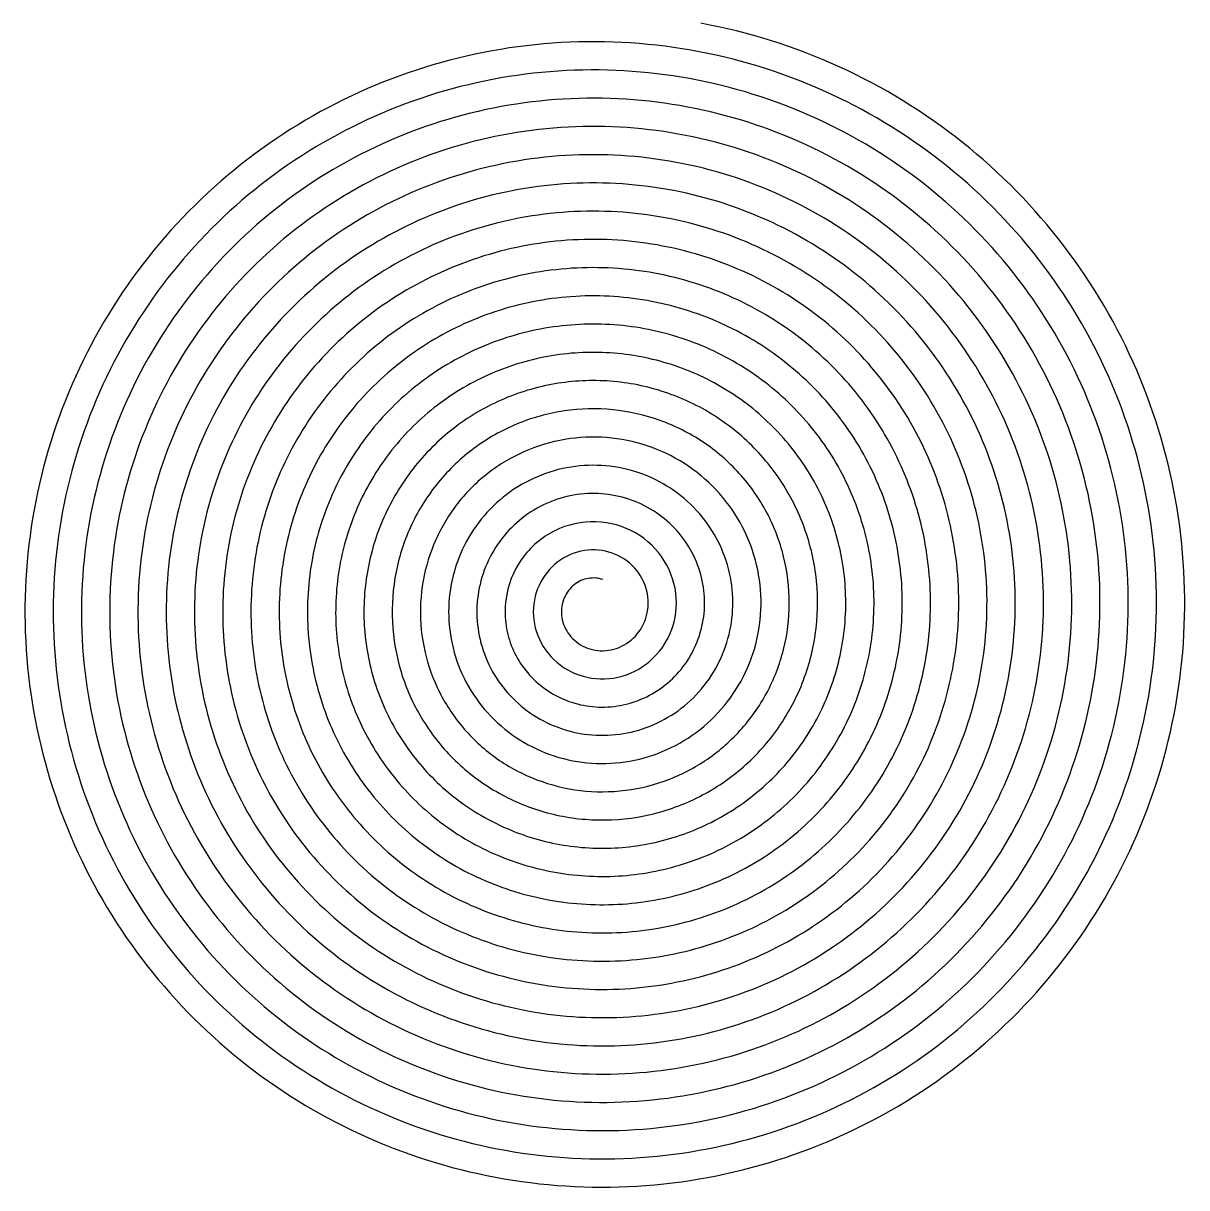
# Model space of a CAD drawing. Header units: millimetres. Extents: x -40.7 to 41.7, y -41.1 to 41.4.
import ezdxf

# ---------------------------------------------------------------- set-up
doc = ezdxf.new("R2010")
doc.units = ezdxf.units.MM

msp = doc.modelspace()

# ---------------------------------------------------------------- linework, layer by layer
at = {"color": 7, "linetype": 'Continuous', "lineweight": 25}
msp.add_open_spline([(0.347, 1.97), (0.034, 2.078), (-0.319, 2.11), (-1.022, 1.989), (-1.371, 1.836), (-1.97, 1.362), (-2.219, 1.04), (-2.536, 0.29), (-2.605, -0.138), (-2.521, -0.999), (-2.368, -1.432), (-1.854, -2.19), (-1.494, -2.515), (-0.636, -2.961), (-0.138, -3.08), (0.879, -3.063), (1.399, -2.925), (2.33, -2.4), (2.74, -2.013), (3.337, -1.066), (3.522, -0.506), (3.601, 0.662), (3.494, 1.268), (2.988, 2.38), (2.589, 2.884), (1.575, 3.653), (0.961, 3.917), (-0.346, 4.122), (-1.038, 4.061), (-2.335, 3.605), (-2.937, 3.209), (-3.897, 2.155), (-4.252, 1.497), (-4.611, 0.065), (-4.613, -0.708), (-4.238, -2.189), (-3.861, -2.894), (-2.795, -4.059), (-2.107, -4.516), (-0.569, -5.054), (0.279, -5.134), (1.939, -4.873), (2.749, -4.532), (4.128, -3.485), (4.697, -2.781), (5.439, -1.16), (5.611, -0.245), (5.496, 1.585), (5.207, 2.497), (4.213, 4.099), (3.508, 4.785), (1.831, 5.752), (0.861, 6.031), (-1.125, 6.091), (-2.138, 5.873), (-3.963, 4.965), (-4.772, 4.277), (-5.981, 2.574), (-6.379, 1.56), (-6.579, -0.033), (-6.58, -0.575), (-6.45, -1.65), (-6.318, -2.182), (-5.925, -3.205), (-5.664, -3.695), (-5.026, -4.601), (-4.65, -5.018), (-3.801, -5.75), (-3.329, -6.066), (-2.316, -6.575), (-1.775, -6.769), (-0.656, -7.019), (-0.078, -7.075), (1.081, -7.045), (1.662, -6.959), (2.791, -6.644), (3.339, -6.416), (4.368, -5.829), (4.85, -5.471), (5.715, -4.643), (6.098, -4.173), (6.743, -3.148), (7.003, -2.593), (7.382, -1.43), (7.501, -0.822), (7.587, 0.411), (7.554, 1.036), (7.335, 2.265), (7.149, 2.869), (6.632, 4.02), (6.301, 4.566), (5.511, 5.567), (5.053, 6.02), (4.033, 6.806), (3.473, 7.138), (2.281, 7.657), (1.65, 7.845), (0.356, 8.061), (-0.308, 8.089), (-1.629, 7.982), (-2.286, 7.847), (-3.554, 7.418), (-4.164, 7.124), (-5.3, 6.392), (-5.825, 5.955), (-6.757, 4.959), (-7.164, 4.402), (-7.832, 3.198), (-8.094, 2.553), (-8.452, 1.21), (-8.55, 0.514), (-8.571, -0.888), (-8.495, -1.593), (-8.172, -2.971), (-7.925, -3.642), (-7.271, -4.911), (-6.864, -5.508), (-5.912, -6.589), (-5.367, -7.073), (-4.17, -7.897), (-3.518, -8.237), (-2.145, -8.75), (-1.424, -8.923), (0.046, -9.087), (0.794, -9.079), (2.272, -8.88), (3.002, -8.688), (4.399, -8.131), (5.066, -7.764), (6.295, -6.876), (6.858, -6.354), (7.843, -5.183), (8.265, -4.535), (8.941, -3.148), (9.195, -2.411), (9.516, -0.889), (9.584, -0.105), (9.525, 1.462), (9.398, 2.245), (8.956, 3.763), (8.64, 4.498), (7.836, 5.873), (7.347, 6.514), (6.224, 7.662), (5.589, 8.169), (4.208, 9.016), (3.463, 9.356), (1.907, 9.845), (1.095, 9.995), (-0.547, 10.092), (-1.377, 10.039), (-3.006, 9.731), (-3.804, 9.476), (-5.321, 8.776), (-6.039, 8.331), (-7.35, 7.275), (-7.942, 6.665), (-8.965, 5.312), (-9.394, 4.569), (-10.062, 2.997), (-10.3, 2.166), (-10.566, 0.465), (-10.595, -0.405), (-10.44, -2.132), (-10.255, -2.989), (-9.68, -4.638), (-9.289, -5.431), (-8.323, -6.901), (-7.747, -7.58), (-6.443, -8.78), (-5.714, -9.302), (-4.146, -10.155), (-3.306, -10.486), (-1.565, -10.936), (-0.664, -11.054), (1.147, -11.066), (2.056, -10.961), (3.828, -10.53), (4.69, -10.204), (6.316, -9.349), (7.078, -8.819), (8.456, -7.586), (9.072, -6.883), (10.116, -5.341), (10.544, -4.503), (11.186, -2.742), (11.4, -1.818), (11.596, 0.059), (11.578, 1.013), (11.31, 2.894), (11.059, 3.821), (10.336, 5.593), (9.865, 6.437), (8.726, 7.99), (8.058, 8.698), (6.566, 9.936), (5.741, 10.464), (3.981, 11.307), (3.046, 11.622), (1.121, 12.014), (0.132, 12.092), (-1.843, 12.004), (-2.828, 11.838), (-4.735, 11.268), (-5.656, 10.865), (-7.378, 9.843), (-8.179, 9.224), (-9.609, 7.805), (-10.24, 7.004), (-11.289, 5.269), (-11.708, 4.334), (-12.308, 2.383), (-12.488, 1.368), (-12.596, -0.683), (-12.524, -1.719), (-12.128, -3.747), (-11.804, -4.739), (-10.921, -6.622), (-10.362, -7.511), (-9.04, -9.133), (-8.277, -9.864), (-6.59, -11.123), (-5.666, -11.65), (-3.712, -12.466), (-2.682, -12.754), (-0.575, -13.072), (0.501, -13.102), (2.634, -12.897), (3.691, -12.663), (5.723, -11.941), (6.697, -11.454), (8.503, -10.253), (9.334, -9.54), (10.803, -7.926), (11.439, -7.027), (12.477, -5.094), (12.879, -4.06), (13.419, -1.92), (13.557, -0.814), (13.561, 1.406), (13.426, 2.519), (12.887, 4.685), (12.483, 5.739), (11.427, 7.72), (10.775, 8.649), (9.261, 10.324), (8.398, 11.07), (6.512, 12.334), (5.488, 12.851), (3.338, 13.623), (2.213, 13.877), (-0.072, 14.104), (-1.232, 14.077), (-3.516, 13.74), (-4.641, 13.43), (-6.787, 12.542), (-7.808, 11.965), (-9.684, 10.575), (-10.539, 9.763), (-12.029, 7.948), (-12.664, 6.947), (-13.673, 4.814), (-14.048, 3.682), (-14.511, 1.354), (-14.6, 0.159), (-14.483, -2.224), (-14.277, -3.412), (-13.581, -5.707), (-13.09, -6.815), (-11.85, -8.883), (-11.1, -9.843), (-9.386, -11.557), (-8.42, -12.31), (-6.329, -13.562), (-5.204, -14.061), (-2.859, -14.771), (-1.64, -14.982), (0.82, -15.101), (2.06, -15.009), (4.487, -14.524), (5.674, -14.131), (7.923, -13.065), (8.984, -12.393), (10.916, -10.804), (11.786, -9.889), (13.281, -7.868), (13.906, -6.763), (14.87, -4.427), (15.209, -3.197), (15.578, -0.685), (15.608, 0.597), (15.355, 3.136), (15.071, 4.394), (14.203, 6.807), (13.619, 7.963), (12.184, 10.104), (11.332, 11.089), (9.41, 12.825), (8.339, 13.577), (6.041, 14.8), (4.814, 15.271), (2.275, 15.902), (0.964, 16.061), (-1.665, 16.056), (-2.982, 15.891), (-5.543, 15.244), (-6.787, 14.762), (-9.125, 13.505), (-10.219, 12.731), (-12.191, 10.936), (-13.069, 9.914), (-14.552, 7.682), (-15.158, 6.472), (-16.059, 3.935), (-16.354, 2.608), (-16.612, -0.085), (-16.576, -1.451), (-16.17, -4.139), (-15.8, -5.461), (-14.748, -7.981), (-14.066, -9.179), (-12.425, -11.378), (-11.467, -12.379), (-9.331, -14.122), (-8.153, -14.863), (-5.646, -16.04), (-4.317, -16.475), (-1.587, -17.009), (-0.186, -17.108), (2.605, -16.962), (3.995, -16.717), (6.679, -15.893), (7.973, -15.315), (10.388, -13.857), (11.508, -12.977), (13.504, -10.967), (14.381, -9.836), (15.835, -7.39), (16.413, -6.074), (17.233, -3.336), (17.475, -1.913), (17.606, 0.956), (17.494, 2.401), (16.921, 5.228), (16.459, 6.609), (15.21, 9.223), (14.423, 10.456), (12.568, 12.699), (11.501, 13.708), (9.146, 15.439), (7.86, 16.162), (5.143, 17.274), (3.713, 17.664), (0.795, 18.084), (-0.693, 18.115), (-3.639, 17.812), (-5.096, 17.479), (-7.892, 16.465), (-9.23, 15.785), (-11.706, 14.114), (-12.843, 13.125), (-14.848, 10.894), (-15.714, 9.652), (-17.122, 6.989), (-17.663, 5.568), (-18.385, 2.63), (-18.565, 1.114), (-18.551, -1.924), (-18.356, -3.445), (-17.601, -6.4), (-17.041, -7.835), (-15.584, -10.529), (-14.687, -11.789), (-12.61, -14.059), (-11.43, -15.067), (-8.853, -16.771), (-7.457, -17.465), (-4.532, -18.495), (-3.002, -18.831), (0.099, -19.121), (1.67, -19.074), (4.761, -18.599), (6.28, -18.171), (9.175, -16.954), (10.55, -16.166), (13.073, -14.275), (14.22, -13.171), (16.215, -10.714), (17.062, -9.359), (18.406, -6.479), (18.901, -4.953), (19.506, -1.82), (19.616, -0.213), (19.441, 2.987), (19.156, 4.578), (18.205, 7.651), (17.539, 9.132), (15.863, 11.893), (14.853, 13.172), (12.548, 15.452), (11.252, 16.451), (8.45, 18.108), (6.945, 18.766), (3.812, 19.696), (2.185, 19.969), (-1.092, 20.11), (-2.743, 19.979), (-5.969, 19.317), (-7.544, 18.786), (-10.524, 17.355), (-11.929, 16.454), (-14.482, 14.333), (-15.629, 13.113), (-17.598, 10.424), (-18.418, 8.956), (-19.678, 5.858), (-20.119, 4.229), (-20.59, 0.905), (-20.621, -0.789), (-20.27, -4.141), (-19.887, -5.798), (-18.727, -8.976), (-17.95, -10.496), (-16.045, -13.307), (-14.918, -14.598), (-12.377, -16.87), (-10.964, -17.852), (-7.937, -19.445), (-6.322, -20.056), (-2.985, -20.868), (-1.264, -21.069), (2.183, -21.046), (3.908, -20.822), (7.258, -19.958), (8.883, -19.319), (11.934, -17.662), (13.36, -16.643), (15.926, -14.285), (17.066, -12.946), (18.989, -10.024), (19.772, -8.442), (20.932, -5.128), (21.308, -3.397), (21.629, 0.112), (21.573, 1.889), (21.029, 5.383), (20.542, 7.1), (19.16, 10.369), (18.266, 11.921), (16.124, 14.767), (14.876, 16.06), (12.096, 18.308), (10.565, 19.262), (7.311, 20.772), (5.588, 21.328), (2.052, 22.004), (0.239, 22.125), (-3.368, 21.921), (-5.162, 21.596), (-8.623, 20.518), (-10.291, 19.764), (-13.397, 17.87), (-14.837, 16.73), (-17.399, 14.129), (-18.522, 12.668), (-20.381, 9.511), (-21.118, 7.815), (-22.159, 4.288), (-22.462, 2.458), (-22.615, -1.228), (-22.464, -3.084), (-21.713, -6.71), (-21.114, -8.479), (-19.499, -11.825), (-18.484, -13.401), (-16.097, -16.265), (-14.725, -17.551), (-11.703, -19.756), (-10.053, -20.674), (-6.574, -22.082), (-4.745, -22.573), (-1.015, -23.096), (0.886, -23.128), (4.643, -22.727), (6.501, -22.295), (10.06, -20.989), (11.763, -20.115), (14.909, -17.976), (16.352, -16.71), (18.893, -13.861), (19.989, -12.277), (21.767, -8.884), (22.448, -7.076), (23.351, -3.34), (23.573, -1.414), (23.541, 2.442), (23.287, 4.371), (22.316, 8.115), (21.598, 9.931), (19.74, 13.338), (18.599, 14.93), (15.96, 17.793), (14.461, 19.065), (11.195, 21.207), (9.426, 22.079), (5.725, 23.368), (3.792, 23.785), (-0.125, 24.137), (-2.108, 24.072), (-6.006, 23.459), (-7.92, 22.912), (-11.563, 21.366), (-13.292, 20.367), (-16.461, 17.974), (-17.9, 16.58), (-20.4, 13.479), (-21.461, 11.771), (-23.138, 8.144), (-23.754, 6.224), (-24.501, 2.285), (-24.633, 0.266), (-24.4, -3.749), (-24.036, -5.745), (-22.83, -9.596), (-21.989, -11.449), (-19.877, -14.902), (-18.607, -16.501), (-15.71, -19.346), (-14.084, -20.592), (-10.571, -22.655), (-8.685, -23.471), (-4.765, -24.621), (-2.731, -24.956), (1.365, -25.119), (3.426, -24.949), (7.45, -24.11), (9.414, -23.442), (13.126, -21.644), (14.874, -20.515), (18.048, -17.861), (19.473, -16.337), (21.914, -12.981), (22.929, -11.15), (24.486, -7.289), (25.028, -5.26), (25.602, -1.125), (25.635, 0.982), (25.185, 5.146), (24.703, 7.203), (23.251, 11.145), (22.28, 13.029), (19.906, 16.51), (18.503, 18.107), (15.344, 20.915), (13.59, 22.127), (9.832, 24.09), (7.829, 24.841), (3.695, 25.834), (1.564, 26.077), (-2.701, 26.036), (-4.834, 25.752), (-8.973, 24.673), (-10.979, 23.877), (-14.743, 21.818), (-16.501, 20.555), (-19.661, 17.634), (-21.063, 15.977), (-23.426, 12.365), (-24.386, 10.411), (-25.804, 6.321), (-26.262, 4.186), (-26.645, -0.138), (-26.571, -2.327), (-25.889, -6.628), (-25.283, -8.739), (-23.572, -12.757), (-22.467, -14.664), (-19.823, -18.155), (-18.284, -19.741), (-14.861, -22.493), (-12.977, -23.661), (-8.976, -25.504), (-6.859, -26.181), (-2.518, -26.999), (-0.293, -27.141), (4.13, -26.879), (6.328, -26.475), (10.568, -25.142), (12.608, -24.214), (16.407, -21.884), (18.166, -20.483), (21.294, -17.291), (22.663, -15.5), (24.928, -11.632), (25.823, -9.556), (27.084, -5.241), (27.449, -3.003), (27.624, 1.501), (27.434, 3.767), (26.506, 8.191), (25.769, 10.349), (23.789, 14.427), (22.546, 16.347), (19.626, 19.831), (17.949, 21.395), (14.259, 24.072), (12.246, 25.185), (8.005, 26.891), (5.776, 27.483), (1.234, 28.108), (-1.078, 28.141), (-5.648, 27.642), (-7.905, 27.111), (-12.229, 25.512), (-14.295, 24.445), (-18.112, 21.837), (-19.862, 20.295), (-22.938, 16.828), (-24.264, 14.902), (-26.412, 10.78), (-27.233, 8.583), (-28.317, 4.05), (-28.581, 1.714), (-28.531, -2.96), (-28.218, -5.297), (-27.03, -9.83), (-26.156, -12.027), (-23.897, -16.147), (-22.511, -18.071), (-19.309, -21.528), (-17.493, -23.062), (-13.536, -25.644), (-11.396, -26.693), (-6.918, -28.241), (-4.581, -28.74), (0.152, -29.154), (2.546, -29.069), (7.25, -28.319), (9.559, -27.654), (13.951, -25.778), (16.035, -24.568), (19.85, -21.673), (21.581, -19.989), (24.586, -16.244), (25.86, -14.184), (27.87, -9.809), (28.607, -7.495), (29.497, -2.75), (29.649, -0.32), (29.358, 4.511), (28.915, 6.912), (27.455, 11.54), (26.438, 13.767), (23.891, 17.912), (22.36, 19.83), (18.872, 23.241), (16.915, 24.733), (12.692, 27.201), (10.426, 28.176), (5.718, 29.547), (3.276, 29.943), (-1.637, 30.129), (-4.108, 29.919), (-8.932, 28.903), (-11.284, 28.097), (-15.728, 25.933), (-17.819, 24.576), (-21.614, 21.39), (-23.317, 19.561), (-26.231, 15.537), (-27.441, 13.343), (-29.295, 8.72), (-29.938, 6.292), (-30.614, 1.344), (-30.648, -1.174), (-30.1, -6.15), (-29.519, -8.608), (-27.774, -13.314), (-26.611, -15.562), (-23.767, -19.713), (-22.088, -21.616), (-18.311, -24.961), (-16.215, -26.402), (-11.727, -28.734), (-9.337, -29.625), (-4.405, -30.8), (-1.864, -31.085), (3.219, -31.026), (5.76, -30.683), (10.688, -29.387), (13.075, -28.435), (17.552, -25.975), (19.641, -24.467), (23.396, -20.984), (25.06, -19.009), (27.863, -14.707), (29, -12.381), (30.677, -7.515), (31.217, -4.975), (31.662, 0.165), (31.568, 2.766), (30.749, 7.873), (30.024, 10.379), (27.984, 15.145), (26.668, 17.406), (23.523, 21.544), (21.693, 23.421), (17.626, 26.679), (15.39, 28.059), (10.642, 30.237), (8.13, 31.034), (2.983, 31.994), (0.347, 32.157), (-4.892, 31.838), (-7.495, 31.354), (-12.512, 29.767), (-14.925, 28.663), (-19.417, 25.897), (-21.495, 24.236), (-25.188, 20.453), (-26.804, 18.331), (-29.474, 13.753), (-30.528, 11.296), (-32.009, 6.194), (-32.436, 3.549), (-32.633, -1.774), (-32.404, -4.45), (-31.299, -9.673), (-30.424, -12.219), (-28.078, -17.029), (-26.607, -19.292), (-23.154, -23.397), (-21.173, -25.238), (-16.815, -28.389), (-14.44, -29.697), (-9.436, -31.699), (-6.807, -32.392), (-1.454, -33.12), (1.27, -33.154), (6.653, -32.558), (9.31, -31.927), (14.398, -30.036), (16.828, -28.776), (21.315, -25.698), (23.371, -23.88), (26.983, -19.795), (28.54, -17.527), (31.057, -12.675), (32.018, -10.091), (33.284, -4.76), (33.588, -2.014), (33.521, 3.478), (33.148, 6.223), (31.745, 11.545), (30.714, 14.123), (28.053, 18.957), (26.423, 21.212), (22.659, 25.263), (20.524, 27.059), (15.878, 30.081), (13.365, 31.307), (8.111, 33.114), (5.37, 33.694), (-0.178, 34.17), (-2.985, 34.067), (-8.495, 33.179), (-11.198, 32.395), (-16.339, 30.19), (-18.777, 28.769), (-23.238, 25.372), (-25.262, 23.397), (-28.772, 19.009), (-30.259, 16.596), (-32.603, 11.474), (-33.46, 8.766), (-34.492, 3.216), (-34.666, 0.374), (-34.317, -5.273), (-33.794, -8.079), (-32.079, -13.484), (-30.888, -16.084), (-27.904, -20.922), (-26.113, -23.159), (-22.034, -27.136), (-19.747, -28.875), (-14.813, -31.747), (-12.167, -32.881), (-6.67, -34.472), (-3.821, -34.93), (1.91, -35.138), (4.791, -34.889), (10.414, -33.696), (13.154, -32.752), (18.33, -30.223), (20.764, -28.638), (25.18, -24.918), (27.16, -22.785), (30.547, -18.093), (31.953, -15.537), (34.103, -10.151), (34.847, -7.323), (35.626, -1.564), (35.661, 1.367), (35.015, 7.155), (34.335, 10.012), (32.298, 15.482), (30.941, 18.095), (27.628, 22.916), (25.673, 25.125), (21.279, 29.006), (18.84, 30.677), (13.623, 33.379), (10.845, 34.41), (5.115, 35.767), (2.164, 36.092), (-3.737, 36.016), (-6.685, 35.613), (-12.403, 34.102), (-15.171, 32.993), (-20.361, 30.131), (-22.782, 28.379), (-27.131, 24.333), (-29.057, 22.04), (-32.299, 17.048), (-33.614, 14.35), (-35.55, 8.708), (-36.171, 5.765), (-36.679, -0.191), (-36.566, -3.204), (-35.609, -9.117), (-34.765, -12.018), (-32.395, -17.534), (-30.869, -20.148), (-27.222, -24.933), (-25.102, -27.102), (-20.391, -30.865), (-17.802, -32.458), (-12.307, -34.969), (-9.402, -35.887), (-3.448, -36.989), (-0.401, -37.174), (5.654, -36.796), (8.662, -36.233), (14.456, -34.392), (17.243, -33.112), (22.426, -29.911), (24.823, -27.989), (29.083, -23.615), (30.945, -21.163), (34.02, -15.874), (35.233, -13.037), (36.935, -7.147), (37.423, -4.094), (37.643, 2.046), (37.374, 5.133), (36.092, 11.154), (35.08, 14.089), (32.367, 19.63), (30.668, 22.237), (26.683, 26.963), (24.396, 29.082), (19.372, 32.705), (16.633, 34.209), (10.867, 36.507), (7.839, 37.302), (1.674, 38.132), (-1.463, 38.167), (-7.657, 37.473), (-10.715, 36.743), (-16.567, 34.56), (-19.361, 33.106), (-24.518, 29.559), (-26.88, 27.466), (-31.028, 22.762), (-32.815, 20.152), (-35.702, 14.57), (-36.803, 11.599), (-38.25, 5.47), (-38.596, 2.313), (-38.511, -3.996), (-38.079, -7.148), (-36.459, -13.26), (-35.272, -16.219), (-32.209, -21.766), (-30.335, -24.353), (-26.008, -28.998), (-23.556, -31.056), (-18.219, -34.518), (-15.335, -35.921), (-9.305, -37.986), (-6.159, -38.648), (0.204, -39.187), (3.423, -39.064), (9.739, -38.039), (12.838, -37.136), (18.728, -34.601), (21.519, -32.97), (26.627, -29.072), (28.943, -26.806), (32.958, -21.774), (34.657, -19.008), (37.335, -13.139), (38.313, -10.037), (39.487, -3.681), (39.682, -0.428), (39.275, 6.036), (38.673, 9.245), (36.704, 15.428), (35.337, 18.401), (31.918, 23.931), (29.866, 26.488), (25.196, 31.03), (22.579, 33.016), (16.934, 36.294), (13.907, 37.586), (7.623, 39.398), (4.366, 39.917), (-2.182, 40.147), (-5.474, 39.859), (-11.895, 38.489), (-15.024, 37.407), (-20.931, 34.512), (-23.709, 32.699), (-28.746, 28.447), (-31.004, 26.008), (-34.864, 20.65), (-36.465, 17.73), (-38.911, 11.582), (-39.757, 8.355), (-40.638, 1.784), (-40.674, -1.559), (-39.93, -8.16), (-39.151, -11.417), (-36.822, -17.651), (-35.271, -20.627), (-31.49, -26.119), (-29.258, -28.634), (-24.246, -33.051), (-21.465, -34.952), (-15.518, -38.024), (-12.353, -39.195), (-5.825, -40.733), (-2.463, -41.1), (4.255, -41.005), (7.611, -40.544), (14.118, -38.816), (17.267, -37.551), (23.17, -34.288), (25.923, -32.291), (30.865, -27.683), (33.055, -25.072), (36.736, -19.39), (38.228, -16.319), (40.423, -9.901), (41.125, -6.554), (41.695, 0.218), (41.563, 3.642), (40.469, 10.362), (39.507, 13.657), (36.807, 19.922), (35.07, 22.89), (30.921, 28.321), (28.51, 30.783), (23.157, 35.051), (20.214, 36.857), (13.972, 39.701), (10.673, 40.74), (7.293, 41.362)], degree=3, knots=[0, 0, 0, 0, 0.003906, 0.003906, 0.007812, 0.007812, 0.011719, 0.011719, 0.015625, 0.015625, 0.019531, 0.019531, 0.023438, 0.023438, 0.027344, 0.027344, 0.03125, 0.03125, 0.035156, 0.035156, 0.039062, 0.039062, 0.042969, 0.042969, 0.046875, 0.046875, 0.050781, 0.050781, 0.054688, 0.054688, 0.058594, 0.058594, 0.0625, 0.0625, 0.066406, 0.066406, 0.070312, 0.070312, 0.074219, 0.074219, 0.078125, 0.078125, 0.082031, 0.082031, 0.085938, 0.085938, 0.089844, 0.089844, 0.09375, 0.09375, 0.097656, 0.097656, 0.101562, 0.101562, 0.105469, 0.105469, 0.109375, 0.109375, 0.113281, 0.113281, 0.115234, 0.115234, 0.117188, 0.117188, 0.119141, 0.119141, 0.121094, 0.121094, 0.123047, 0.123047, 0.125, 0.125, 0.126953, 0.126953, 0.128906, 0.128906, 0.130859, 0.130859, 0.132813, 0.132813, 0.134766, 0.134766, 0.136719, 0.136719, 0.138672, 0.138672, 0.140625, 0.140625, 0.142578, 0.142578, 0.144531, 0.144531, 0.146484, 0.146484, 0.148438, 0.148438, 0.150391, 0.150391, 0.152344, 0.152344, 0.154297, 0.154297, 0.15625, 0.15625, 0.158203, 0.158203, 0.160156, 0.160156, 0.162109, 0.162109, 0.164063, 0.164063, 0.166016, 0.166016, 0.167969, 0.167969, 0.169922, 0.169922, 0.171875, 0.171875, 0.173828, 0.173828, 0.175781, 0.175781, 0.177734, 0.177734, 0.179688, 0.179688, 0.181641, 0.181641, 0.183594, 0.183594, 0.185547, 0.185547, 0.1875, 0.1875, 0.189453, 0.189453, 0.191406, 0.191406, 0.193359, 0.193359, 0.195313, 0.195313, 0.197266, 0.197266, 0.199219, 0.199219, 0.201172, 0.201172, 0.203125, 0.203125, 0.205078, 0.205078, 0.207031, 0.207031, 0.208984, 0.208984, 0.210938, 0.210938, 0.212891, 0.212891, 0.214844, 0.214844, 0.216797, 0.216797, 0.21875, 0.21875, 0.220703, 0.220703, 0.222656, 0.222656, 0.224609, 0.224609, 0.226563, 0.226563, 0.228516, 0.228516, 0.230469, 0.230469, 0.232422, 0.232422, 0.234375, 0.234375, 0.236328, 0.236328, 0.238281, 0.238281, 0.240234, 0.240234, 0.242188, 0.242188, 0.244141, 0.244141, 0.246094, 0.246094, 0.248047, 0.248047, 0.25, 0.25, 0.251953, 0.251953, 0.253906, 0.253906, 0.255859, 0.255859, 0.257813, 0.257813, 0.259766, 0.259766, 0.261719, 0.261719, 0.263672, 0.263672, 0.265625, 0.265625, 0.267578, 0.267578, 0.269531, 0.269531, 0.271484, 0.271484, 0.273438, 0.273438, 0.275391, 0.275391, 0.277344, 0.277344, 0.279297, 0.279297, 0.28125, 0.28125, 0.283203, 0.283203, 0.285156, 0.285156, 0.287109, 0.287109, 0.289063, 0.289063, 0.291016, 0.291016, 0.292969, 0.292969, 0.294922, 0.294922, 0.296875, 0.296875, 0.298828, 0.298828, 0.300781, 0.300781, 0.302734, 0.302734, 0.304688, 0.304688, 0.306641, 0.306641, 0.308594, 0.308594, 0.310547, 0.310547, 0.3125, 0.3125, 0.314453, 0.314453, 0.316406, 0.316406, 0.318359, 0.318359, 0.320313, 0.320313, 0.322266, 0.322266, 0.324219, 0.324219, 0.326172, 0.326172, 0.328125, 0.328125, 0.330078, 0.330078, 0.332031, 0.332031, 0.333984, 0.333984, 0.335938, 0.335938, 0.337891, 0.337891, 0.339844, 0.339844, 0.341797, 0.341797, 0.34375, 0.34375, 0.345703, 0.345703, 0.347656, 0.347656, 0.349609, 0.349609, 0.351563, 0.351563, 0.353516, 0.353516, 0.355469, 0.355469, 0.357422, 0.357422, 0.359375, 0.359375, 0.361328, 0.361328, 0.363281, 0.363281, 0.365234, 0.365234, 0.367188, 0.367188, 0.369141, 0.369141, 0.371094, 0.371094, 0.373047, 0.373047, 0.375, 0.375, 0.376953, 0.376953, 0.378906, 0.378906, 0.380859, 0.380859, 0.382813, 0.382813, 0.384766, 0.384766, 0.386719, 0.386719, 0.388672, 0.388672, 0.390625, 0.390625, 0.392578, 0.392578, 0.394531, 0.394531, 0.396484, 0.396484, 0.398438, 0.398438, 0.400391, 0.400391, 0.402344, 0.402344, 0.404297, 0.404297, 0.40625, 0.40625, 0.408203, 0.408203, 0.410156, 0.410156, 0.412109, 0.412109, 0.414063, 0.414063, 0.416016, 0.416016, 0.417969, 0.417969, 0.419922, 0.419922, 0.421875, 0.421875, 0.423828, 0.423828, 0.425781, 0.425781, 0.427734, 0.427734, 0.429688, 0.429688, 0.431641, 0.431641, 0.433594, 0.433594, 0.435547, 0.435547, 0.4375, 0.4375, 0.439453, 0.439453, 0.441406, 0.441406, 0.443359, 0.443359, 0.445313, 0.445313, 0.447266, 0.447266, 0.449219, 0.449219, 0.451172, 0.451172, 0.453125, 0.453125, 0.455078, 0.455078, 0.457031, 0.457031, 0.458984, 0.458984, 0.460938, 0.460938, 0.462891, 0.462891, 0.464844, 0.464844, 0.466797, 0.466797, 0.46875, 0.46875, 0.470703, 0.470703, 0.472656, 0.472656, 0.474609, 0.474609, 0.476563, 0.476563, 0.478516, 0.478516, 0.480469, 0.480469, 0.482422, 0.482422, 0.484375, 0.484375, 0.486328, 0.486328, 0.488281, 0.488281, 0.490234, 0.490234, 0.492188, 0.492188, 0.494141, 0.494141, 0.496094, 0.496094, 0.498047, 0.498047, 0.5, 0.5, 0.501953, 0.501953, 0.503906, 0.503906, 0.505859, 0.505859, 0.507812, 0.507812, 0.509766, 0.509766, 0.511719, 0.511719, 0.513672, 0.513672, 0.515625, 0.515625, 0.517578, 0.517578, 0.519531, 0.519531, 0.521484, 0.521484, 0.523438, 0.523438, 0.525391, 0.525391, 0.527344, 0.527344, 0.529297, 0.529297, 0.53125, 0.53125, 0.533203, 0.533203, 0.535156, 0.535156, 0.537109, 0.537109, 0.539062, 0.539062, 0.541016, 0.541016, 0.542969, 0.542969, 0.544922, 0.544922, 0.546875, 0.546875, 0.548828, 0.548828, 0.550781, 0.550781, 0.552734, 0.552734, 0.554688, 0.554688, 0.556641, 0.556641, 0.558594, 0.558594, 0.560547, 0.560547, 0.5625, 0.5625, 0.564453, 0.564453, 0.566406, 0.566406, 0.568359, 0.568359, 0.570312, 0.570312, 0.572266, 0.572266, 0.574219, 0.574219, 0.576172, 0.576172, 0.578125, 0.578125, 0.580078, 0.580078, 0.582031, 0.582031, 0.583984, 0.583984, 0.585938, 0.585938, 0.587891, 0.587891, 0.589844, 0.589844, 0.591797, 0.591797, 0.59375, 0.59375, 0.595703, 0.595703, 0.597656, 0.597656, 0.599609, 0.599609, 0.601562, 0.601562, 0.603516, 0.603516, 0.605469, 0.605469, 0.607422, 0.607422, 0.609375, 0.609375, 0.611328, 0.611328, 0.613281, 0.613281, 0.615234, 0.615234, 0.617188, 0.617188, 0.619141, 0.619141, 0.621094, 0.621094, 0.623047, 0.623047, 0.625, 0.625, 0.626953, 0.626953, 0.628906, 0.628906, 0.630859, 0.630859, 0.632812, 0.632812, 0.634766, 0.634766, 0.636719, 0.636719, 0.638672, 0.638672, 0.640625, 0.640625, 0.642578, 0.642578, 0.644531, 0.644531, 0.646484, 0.646484, 0.648438, 0.648438, 0.650391, 0.650391, 0.652344, 0.652344, 0.654297, 0.654297, 0.65625, 0.65625, 0.658203, 0.658203, 0.660156, 0.660156, 0.662109, 0.662109, 0.664062, 0.664062, 0.666016, 0.666016, 0.667969, 0.667969, 0.669922, 0.669922, 0.671875, 0.671875, 0.673828, 0.673828, 0.675781, 0.675781, 0.677734, 0.677734, 0.679688, 0.679688, 0.681641, 0.681641, 0.683594, 0.683594, 0.685547, 0.685547, 0.6875, 0.6875, 0.689453, 0.689453, 0.691406, 0.691406, 0.693359, 0.693359, 0.695312, 0.695312, 0.697266, 0.697266, 0.699219, 0.699219, 0.701172, 0.701172, 0.703125, 0.703125, 0.705078, 0.705078, 0.707031, 0.707031, 0.708984, 0.708984, 0.710938, 0.710938, 0.712891, 0.712891, 0.714844, 0.714844, 0.716797, 0.716797, 0.71875, 0.71875, 0.720703, 0.720703, 0.722656, 0.722656, 0.724609, 0.724609, 0.726562, 0.726562, 0.728516, 0.728516, 0.730469, 0.730469, 0.732422, 0.732422, 0.734375, 0.734375, 0.736328, 0.736328, 0.738281, 0.738281, 0.740234, 0.740234, 0.742188, 0.742188, 0.744141, 0.744141, 0.746094, 0.746094, 0.748047, 0.748047, 0.75, 0.75, 0.751953, 0.751953, 0.753906, 0.753906, 0.755859, 0.755859, 0.757812, 0.757812, 0.759766, 0.759766, 0.761719, 0.761719, 0.763672, 0.763672, 0.765625, 0.765625, 0.767578, 0.767578, 0.769531, 0.769531, 0.771484, 0.771484, 0.773437, 0.773437, 0.775391, 0.775391, 0.777344, 0.777344, 0.779297, 0.779297, 0.78125, 0.78125, 0.783203, 0.783203, 0.785156, 0.785156, 0.787109, 0.787109, 0.789062, 0.789062, 0.791016, 0.791016, 0.792969, 0.792969, 0.794922, 0.794922, 0.796875, 0.796875, 0.798828, 0.798828, 0.800781, 0.800781, 0.802734, 0.802734, 0.804687, 0.804687, 0.806641, 0.806641, 0.808594, 0.808594, 0.810547, 0.810547, 0.8125, 0.8125, 0.814453, 0.814453, 0.816406, 0.816406, 0.818359, 0.818359, 0.820312, 0.820312, 0.822266, 0.822266, 0.824219, 0.824219, 0.826172, 0.826172, 0.828125, 0.828125, 0.830078, 0.830078, 0.832031, 0.832031, 0.833984, 0.833984, 0.835937, 0.835937, 0.837891, 0.837891, 0.839844, 0.839844, 0.841797, 0.841797, 0.84375, 0.84375, 0.845703, 0.845703, 0.847656, 0.847656, 0.849609, 0.849609, 0.851562, 0.851562, 0.853516, 0.853516, 0.855469, 0.855469, 0.857422, 0.857422, 0.859375, 0.859375, 0.861328, 0.861328, 0.863281, 0.863281, 0.865234, 0.865234, 0.867187, 0.867187, 0.869141, 0.869141, 0.871094, 0.871094, 0.873047, 0.873047, 0.875, 0.875, 0.876953, 0.876953, 0.878906, 0.878906, 0.880859, 0.880859, 0.882812, 0.882812, 0.884766, 0.884766, 0.886719, 0.886719, 0.888672, 0.888672, 0.890625, 0.890625, 0.892578, 0.892578, 0.894531, 0.894531, 0.896484, 0.896484, 0.898437, 0.898437, 0.900391, 0.900391, 0.902344, 0.902344, 0.904297, 0.904297, 0.90625, 0.90625, 0.908203, 0.908203, 0.910156, 0.910156, 0.912109, 0.912109, 0.914062, 0.914062, 0.916016, 0.916016, 0.917969, 0.917969, 0.919922, 0.919922, 0.921875, 0.921875, 0.923828, 0.923828, 0.925781, 0.925781, 0.927734, 0.927734, 0.929687, 0.929687, 0.931641, 0.931641, 0.933594, 0.933594, 0.935547, 0.935547, 0.9375, 0.9375, 0.939453, 0.939453, 0.941406, 0.941406, 0.943359, 0.943359, 0.945312, 0.945312, 0.947266, 0.947266, 0.949219, 0.949219, 0.951172, 0.951172, 0.953125, 0.953125, 0.955078, 0.955078, 0.957031, 0.957031, 0.958984, 0.958984, 0.960937, 0.960937, 0.962891, 0.962891, 0.964844, 0.964844, 0.966797, 0.966797, 0.96875, 0.96875, 0.970703, 0.970703, 0.972656, 0.972656, 0.974609, 0.974609, 0.976562, 0.976562, 0.978516, 0.978516, 0.980469, 0.980469, 0.982422, 0.982422, 0.984375, 0.984375, 0.986328, 0.986328, 0.988281, 0.988281, 0.990234, 0.990234, 0.992187, 0.992187, 0.994141, 0.994141, 0.996094, 0.996094, 0.998047, 0.998047, 1, 1, 1, 1], dxfattribs=at)

doc.saveas('drawing.dxf')
